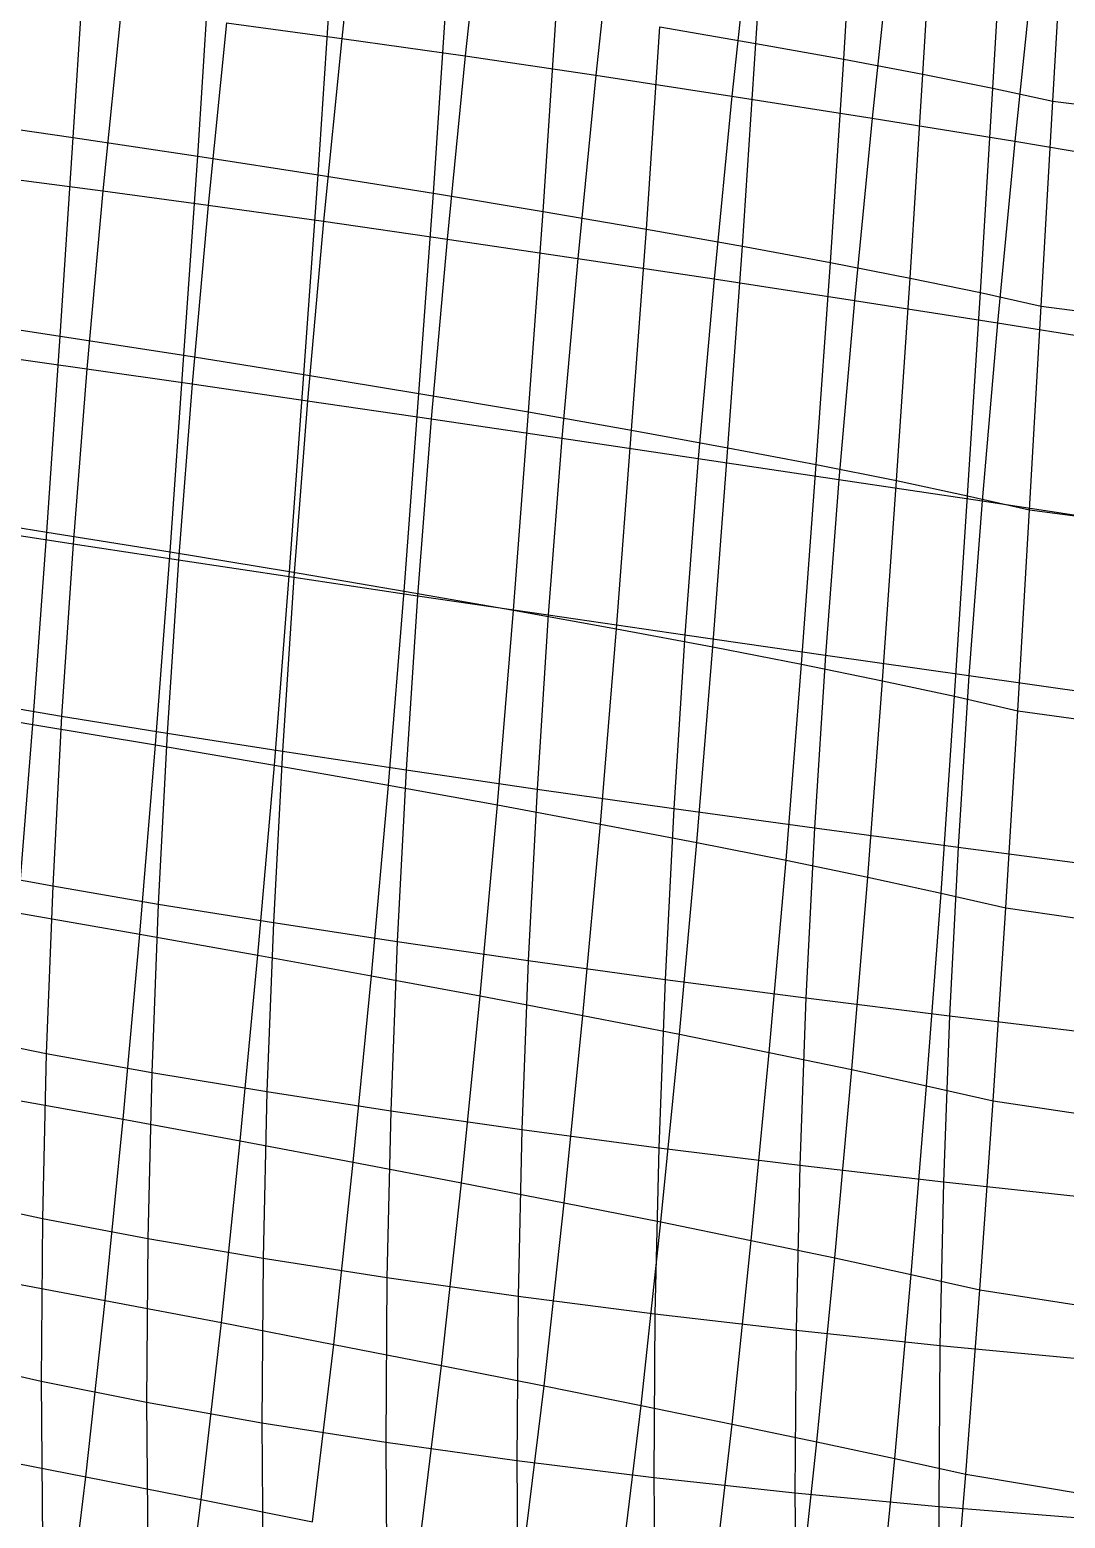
# Model space of a CAD drawing. Extents: x -429 to 429, y -1 to 209.
# Drawn here: x -301.71 to -287.11, y 60.62 to 81.6 of the extents above; entities that cross this region are included whole.
import ezdxf

# ---------------------------------------------------------------- set-up
doc = ezdxf.new("R2010")
doc.units = 0

msp = doc.modelspace()

# ---------------------------------------------------------------- linework, layer by layer
at = {"layer": 'default', "color": 3, "linetype": 'CONTINUOUS'}
for p, q in [((-291.469, 81.407, 103.868), (-291.288, 84.259, 103.906)), ((-290.23, 81.184, 102.514), (-290.051, 84.044, 102.55)), ((-289.113, 80.973, 101.06), (-288.938, 83.841, 101.092)), ((-288.128, 80.775, 99.515), (-287.956, 83.651, 99.544)), ((-287.28, 80.592, 97.891), (-287.114, 83.475, 97.916)), ((-287.28, 80.592, 97.891), (-287.114, 83.475, 97.916)), ((-301.093, 80.079, 109.341), (-300.915, 82.891, 109.378)), ((-299.338, 79.816, 108.764), (-299.157, 82.635, 108.806)), ((-297.641, 79.553, 108.042), (-297.456, 82.38, 108.088)), ((-296.013, 79.294, 107.181), (-295.826, 82.128, 107.229)), ((-294.465, 79.039, 106.185), (-294.277, 81.88, 106.234)), ((-293.01, 78.79, 105.064), (-292.821, 81.639, 105.111)), ((-292.821, 81.639, 105.111), (-291.469, 81.407, 103.868)), ((-291.656, 78.55, 103.824), (-291.469, 81.407, 103.868)), ((-291.469, 81.407, 103.868), (-290.23, 81.184, 102.514)), ((-290.415, 78.319, 102.474), (-290.23, 81.184, 102.514)), ((-290.23, 81.184, 102.514), (-289.113, 80.973, 101.06)), ((-289.294, 78.1, 101.025), (-289.113, 80.973, 101.06)), ((-289.113, 80.973, 101.06), (-288.128, 80.775, 99.515)), ((-288.301, 77.894, 99.485), (-288.128, 80.775, 99.515)), ((-288.128, 80.775, 99.515), (-287.28, 80.592, 97.891)), ((-287.444, 77.703, 97.867), (-287.28, 80.592, 97.891)), ((-287.444, 77.703, 97.867), (-287.28, 80.592, 97.891)), ((-287.28, 80.592, 97.891), (-285.397, 80.359, 97.704)), ((-302.892, 80.341, 109.77), (-301.093, 80.079, 109.341)), ((-301.279, 77.282, 109.287), (-301.093, 80.079, 109.341)), ((-301.093, 80.079, 109.341), (-299.338, 79.816, 108.764)), ((-299.531, 77.011, 108.698), (-299.338, 79.816, 108.764)), ((-299.338, 79.816, 108.764), (-297.641, 79.553, 108.042)), ((-297.841, 76.741, 107.969), (-297.641, 79.553, 108.042)), ((-297.641, 79.553, 108.042), (-296.013, 79.294, 107.181)), ((-296.218, 76.474, 107.104), (-296.013, 79.294, 107.181)), ((-296.013, 79.294, 107.181), (-294.465, 79.039, 106.185)), ((-294.674, 76.212, 106.109), (-294.465, 79.039, 106.185)), ((-294.465, 79.039, 106.185), (-293.01, 78.79, 105.064)), ((-293.22, 75.956, 104.99), (-293.01, 78.79, 105.064)), ((-293.01, 78.79, 105.064), (-291.656, 78.55, 103.824)), ((-291.865, 75.708, 103.757), (-291.656, 78.55, 103.824)), ((-291.656, 78.55, 103.824), (-290.415, 78.319, 102.474)), ((-290.618, 75.47, 102.415), (-290.415, 78.319, 102.474)), ((-290.415, 78.319, 102.474), (-289.294, 78.1, 101.025)), ((-289.488, 75.244, 100.976), (-289.294, 78.1, 101.025)), ((-289.294, 78.1, 101.025), (-288.301, 77.894, 99.485)), ((-288.483, 75.03, 99.448), (-288.301, 77.894, 99.485)), ((-288.301, 77.894, 99.485), (-287.444, 77.703, 97.867)), ((-287.609, 74.831, 97.842), (-287.444, 77.703, 97.867)), ((-287.609, 74.831, 97.842), (-287.444, 77.703, 97.867)), ((-287.444, 77.703, 97.867), (-285.564, 77.464, 97.67)), ((-303.071, 77.552, 109.731), (-301.279, 77.282, 109.287)), ((-301.466, 74.52, 109.228), (-301.279, 77.282, 109.287)), ((-301.279, 77.282, 109.287), (-299.531, 77.011, 108.698)), ((-299.726, 74.24, 108.628), (-299.531, 77.011, 108.698)), ((-299.531, 77.011, 108.698), (-297.841, 76.741, 107.969)), ((-298.042, 73.962, 107.891), (-297.841, 76.741, 107.969)), ((-297.841, 76.741, 107.969), (-296.218, 76.474, 107.104)), ((-296.425, 73.688, 107.022), (-296.218, 76.474, 107.104)), ((-296.218, 76.474, 107.104), (-294.674, 76.212, 106.109)), ((-294.885, 73.418, 106.027), (-294.674, 76.212, 106.109)), ((-294.674, 76.212, 106.109), (-293.22, 75.956, 104.99)), ((-293.432, 73.155, 104.912), (-293.22, 75.956, 104.99)), ((-293.22, 75.956, 104.99), (-291.865, 75.708, 103.757)), ((-292.075, 72.9, 103.684), (-291.865, 75.708, 103.757)), ((-291.865, 75.708, 103.757), (-290.618, 75.47, 102.415)), ((-290.823, 72.656, 102.351), (-290.618, 75.47, 102.415)), ((-290.618, 75.47, 102.415), (-289.488, 75.244, 100.976)), ((-289.684, 72.423, 100.922), (-289.488, 75.244, 100.976)), ((-289.488, 75.244, 100.976), (-288.483, 75.03, 99.448)), ((-288.666, 72.204, 99.406), (-288.483, 75.03, 99.448)), ((-288.483, 75.03, 99.448), (-287.609, 74.831, 97.842)), ((-303.251, 74.799, 109.687), (-301.466, 74.52, 109.228)), ((-287.775, 71.999, 97.812), (-287.609, 74.831, 97.842)), ((-287.775, 71.999, 97.812), (-287.609, 74.831, 97.842)), ((-287.609, 74.831, 97.842), (-285.735, 74.585, 97.624)), ((-301.662, 71.808, 109.15), (-301.466, 74.52, 109.228)), ((-301.466, 74.52, 109.228), (-299.726, 74.24, 108.628)), ((-299.932, 71.519, 108.536), (-299.726, 74.24, 108.628)), ((-299.726, 74.24, 108.628), (-298.042, 73.962, 107.891)), ((-298.256, 71.232, 107.79), (-298.042, 73.962, 107.891)), ((-298.042, 73.962, 107.891), (-296.425, 73.688, 107.022)), ((-296.646, 70.949, 106.917), (-296.425, 73.688, 107.022)), ((-296.425, 73.688, 107.022), (-294.885, 73.418, 106.027)), ((-295.11, 70.672, 105.922), (-294.885, 73.418, 106.027)), ((-294.885, 73.418, 106.027), (-293.432, 73.155, 104.912)), ((-293.659, 70.403, 104.811), (-293.432, 73.155, 104.912)), ((-293.432, 73.155, 104.912), (-292.075, 72.9, 103.684)), ((-292.3, 70.142, 103.591), (-292.075, 72.9, 103.684)), ((-292.075, 72.9, 103.684), (-290.823, 72.656, 102.351)), ((-291.041, 69.892, 102.269), (-290.823, 72.656, 102.351)), ((-290.823, 72.656, 102.351), (-289.684, 72.423, 100.922)), ((-289.892, 69.654, 100.852), (-289.684, 72.423, 100.922)), ((-289.684, 72.423, 100.922), (-288.666, 72.204, 99.406)), ((-288.857, 69.429, 99.351), (-288.666, 72.204, 99.406)), ((-288.666, 72.204, 99.406), (-287.775, 71.999, 97.812)), ((-303.437, 72.097, 109.629), (-301.662, 71.808, 109.15)), ((-287.944, 69.22, 97.773), (-287.775, 71.999, 97.812)), ((-287.944, 69.22, 97.773), (-287.775, 71.999, 97.812)), ((-287.775, 71.999, 97.812), (-285.906, 71.743, 97.574)), ((-301.872, 69.151, 109.047), (-301.662, 71.808, 109.15)), ((-301.662, 71.808, 109.15), (-299.932, 71.519, 108.536)), ((-300.153, 68.852, 108.415), (-299.932, 71.519, 108.536)), ((-299.932, 71.519, 108.536), (-298.256, 71.232, 107.79)), ((-298.489, 68.556, 107.657), (-298.256, 71.232, 107.79)), ((-298.256, 71.232, 107.79), (-296.646, 70.949, 106.917)), ((-296.887, 68.266, 106.778), (-296.646, 70.949, 106.917)), ((-296.646, 70.949, 106.917), (-295.11, 70.672, 105.922)), ((-295.357, 67.982, 105.783), (-295.11, 70.672, 105.922)), ((-295.11, 70.672, 105.922), (-293.659, 70.403, 104.811)), ((-293.907, 67.706, 104.677), (-293.659, 70.403, 104.811)), ((-293.659, 70.403, 104.811), (-292.3, 70.142, 103.591)), ((-292.545, 67.44, 103.467), (-292.3, 70.142, 103.591)), ((-292.3, 70.142, 103.591), (-291.041, 69.892, 102.269)), ((-291.279, 67.185, 102.158), (-291.041, 69.892, 102.269)), ((-291.041, 69.892, 102.269), (-289.892, 69.654, 100.852)), ((-290.116, 66.942, 100.759), (-289.892, 69.654, 100.852)), ((-289.892, 69.654, 100.852), (-288.857, 69.429, 99.351)), ((-289.061, 66.714, 99.276), (-288.857, 69.429, 99.351)), ((-288.857, 69.429, 99.351), (-287.944, 69.22, 97.773)), ((-301.872, 69.151, 109.047), (-300.153, 68.852, 108.415)), ((-288.121, 66.5, 97.718), (-287.944, 69.22, 97.773)), ((-288.121, 66.5, 97.718), (-287.944, 69.22, 97.773)), ((-287.944, 69.22, 97.773), (-286.084, 68.954, 97.509)), ((-300.39, 66.241, 108.269), (-300.153, 68.852, 108.415)), ((-300.153, 68.852, 108.415), (-298.489, 68.556, 107.657)), ((-298.737, 65.936, 107.498), (-298.489, 68.556, 107.657)), ((-298.489, 68.556, 107.657), (-296.887, 68.266, 106.778)), ((-297.144, 65.638, 106.612), (-296.887, 68.266, 106.778)), ((-296.887, 68.266, 106.778), (-295.357, 67.982, 105.783)), ((-295.62, 65.347, 105.617), (-295.357, 67.982, 105.783)), ((-295.357, 67.982, 105.783), (-293.907, 67.706, 104.677)), ((-294.172, 65.065, 104.516), (-293.907, 67.706, 104.677)), ((-293.907, 67.706, 104.677), (-292.545, 67.44, 103.467)), ((-292.807, 64.794, 103.316), (-292.545, 67.44, 103.467)), ((-292.545, 67.44, 103.467), (-291.279, 67.185, 102.158)), ((-291.533, 64.535, 102.022), (-291.279, 67.185, 102.158)), ((-291.279, 67.185, 102.158), (-290.116, 66.942, 100.759)), ((-290.354, 64.288, 100.641), (-290.116, 66.942, 100.759)), ((-290.116, 66.942, 100.759), (-289.061, 66.714, 99.276)), ((-302.095, 66.55, 108.921), (-300.39, 66.241, 108.269)), ((-289.278, 64.056, 99.179), (-289.061, 66.714, 99.276)), ((-289.061, 66.714, 99.276), (-288.121, 66.5, 97.718)), ((-288.309, 63.839, 97.645), (-288.121, 66.5, 97.718)), ((-288.309, 63.839, 97.645), (-288.121, 66.5, 97.718)), ((-288.121, 66.5, 97.718), (-286.273, 66.222, 97.42)), ((-300.641, 63.688, 108.097), (-300.39, 66.241, 108.269)), ((-300.39, 66.241, 108.269), (-298.737, 65.936, 107.498)), ((-299.001, 63.375, 107.312), (-298.737, 65.936, 107.498)), ((-298.737, 65.936, 107.498), (-297.144, 65.638, 106.612)), ((-297.418, 63.069, 106.42), (-297.144, 65.638, 106.612)), ((-297.144, 65.638, 106.612), (-295.62, 65.347, 105.617)), ((-295.9, 62.771, 105.424), (-295.62, 65.347, 105.617)), ((-295.62, 65.347, 105.617), (-294.172, 65.065, 104.516)), ((-294.454, 62.484, 104.329), (-294.172, 65.065, 104.516)), ((-294.172, 65.065, 104.516), (-292.807, 64.794, 103.316)), ((-293.085, 62.208, 103.139), (-292.807, 64.794, 103.316)), ((-292.807, 64.794, 103.316), (-291.533, 64.535, 102.022)), ((-291.801, 61.944, 101.861), (-291.533, 64.535, 102.022)), ((-291.533, 64.535, 102.022), (-290.354, 64.288, 100.641)), ((-290.607, 61.694, 100.499), (-290.354, 64.288, 100.641)), ((-290.354, 64.288, 100.641), (-289.278, 64.056, 99.179)), ((-302.332, 64.007, 108.771), (-300.641, 63.688, 108.097)), ((-289.507, 61.458, 99.06), (-289.278, 64.056, 99.179)), ((-289.278, 64.056, 99.179), (-288.309, 63.839, 97.645)), ((-288.508, 61.239, 97.55), (-288.309, 63.839, 97.645)), ((-288.508, 61.239, 97.55), (-288.309, 63.839, 97.645)), ((-288.309, 63.839, 97.645), (-286.471, 63.549, 97.313)), ((-300.915, 61.203, 107.887), (-300.641, 63.688, 108.097)), ((-300.641, 63.688, 108.097), (-299.001, 63.375, 107.312)), ((-299.29, 60.881, 107.085), (-299.001, 63.375, 107.312)), ((-299.001, 63.375, 107.312), (-297.418, 63.069, 106.42)), ((-297.718, 60.568, 106.184), (-297.418, 63.069, 106.42)), ((-297.418, 63.069, 106.42), (-295.9, 62.771, 105.424)), ((-296.208, 60.265, 105.187), (-295.9, 62.771, 105.424)), ((-295.9, 62.771, 105.424), (-294.454, 62.484, 104.329)), ((-294.763, 59.972, 104.099), (-294.454, 62.484, 104.329)), ((-294.454, 62.484, 104.329), (-293.085, 62.208, 103.139)), ((-293.39, 59.691, 102.922), (-293.085, 62.208, 103.139)), ((-293.085, 62.208, 103.139), (-291.801, 61.944, 101.861)), ((-292.095, 59.423, 101.662), (-291.801, 61.944, 101.861)), ((-291.801, 61.944, 101.861), (-290.607, 61.694, 100.499)), ((-290.882, 59.169, 100.323), (-290.607, 61.694, 100.499)), ((-290.607, 61.694, 100.499), (-289.507, 61.458, 99.06)), ((-302.589, 61.532, 108.586), (-300.915, 61.203, 107.887)), ((-289.755, 58.93, 98.911), (-289.507, 61.458, 99.06)), ((-289.507, 61.458, 99.06), (-288.508, 61.239, 97.55)), ((-301.205, 58.792, 107.652), (-300.915, 61.203, 107.887)), ((-300.915, 61.203, 107.887), (-299.29, 60.881, 107.085)), ((-288.72, 58.706, 97.431), (-288.508, 61.239, 97.55)), ((-288.72, 58.706, 97.431), (-288.508, 61.239, 97.55)), ((-288.508, 61.239, 97.55), (-286.684, 60.936, 97.18)), ((-299.594, 58.462, 106.834), (-299.29, 60.881, 107.085)), ((-299.29, 60.881, 107.085), (-297.718, 60.568, 106.184))]:
    msp.add_line(p, q, dxfattribs=at)
at = {"layer": 'default', "color": 5, "linetype": 'CONTINUOUS'}
for p, q in [((-297.021, 84.102, 63.203), (-297.307, 81.477, 62.965)), ((-295.28, 83.86, 62.123), (-295.566, 81.23, 61.884)), ((-293.441, 83.59, 61.236), (-293.725, 80.958, 60.996)), ((-291.524, 83.296, 60.552), (-291.806, 80.665, 60.311)), ((-289.55, 82.979, 60.077), (-289.829, 80.353, 59.836)), ((-287.542, 82.645, 59.818), (-287.817, 80.027, 59.577)), ((-300.416, 81.886, 65.655), (-300.674, 79.331, 65.461)), ((-298.93, 81.696, 64.227), (-299.188, 79.129, 64.03)), ((-298.93, 81.696, 64.227), (-297.307, 81.477, 62.965)), ((-297.307, 81.477, 62.965), (-297.564, 78.901, 62.767)), ((-297.307, 81.477, 62.965), (-295.566, 81.23, 61.884)), ((-295.566, 81.23, 61.884), (-295.822, 78.65, 61.685)), ((-295.566, 81.23, 61.884), (-293.725, 80.958, 60.996)), ((-293.725, 80.958, 60.996), (-293.98, 78.377, 60.797)), ((-293.725, 80.958, 60.996), (-291.806, 80.665, 60.311)), ((-291.806, 80.665, 60.311), (-292.058, 78.087, 60.111)), ((-291.806, 80.665, 60.311), (-289.829, 80.353, 59.836)), ((-289.829, 80.353, 59.836), (-290.079, 77.782, 59.636)), ((-289.829, 80.353, 59.836), (-287.817, 80.027, 59.577)), ((-287.817, 80.027, 59.577), (-288.064, 77.467, 59.378)), ((-287.817, 80.027, 59.577), (-285.792, 79.689, 59.537)), ((-302.007, 79.504, 67.042), (-300.674, 79.331, 65.461)), ((-300.674, 79.331, 65.461), (-300.901, 76.821, 65.309)), ((-300.674, 79.331, 65.461), (-299.188, 79.129, 64.03)), ((-299.188, 79.129, 64.03), (-299.415, 76.607, 63.877)), ((-299.188, 79.129, 64.03), (-297.564, 78.901, 62.767)), ((-297.564, 78.901, 62.767), (-297.791, 76.371, 62.613)), ((-297.564, 78.901, 62.767), (-295.822, 78.65, 61.685)), ((-295.822, 78.65, 61.685), (-296.047, 76.115, 61.53)), ((-295.822, 78.65, 61.685), (-293.98, 78.377, 60.797)), ((-293.98, 78.377, 60.797), (-294.203, 75.843, 60.641)), ((-293.98, 78.377, 60.797), (-292.058, 78.087, 60.111)), ((-292.058, 78.087, 60.111), (-292.28, 75.558, 59.955)), ((-292.058, 78.087, 60.111), (-290.079, 77.782, 59.636)), ((-290.079, 77.782, 59.636), (-290.298, 75.261, 59.48)), ((-290.079, 77.782, 59.636), (-288.064, 77.467, 59.378)), ((-288.064, 77.467, 59.378), (-288.28, 74.958, 59.222)), ((-288.064, 77.467, 59.378), (-286.036, 77.143, 59.338)), ((-302.234, 77.011, 66.892), (-300.901, 76.821, 65.309)), ((-300.901, 76.821, 65.309), (-301.095, 74.353, 65.202)), ((-300.901, 76.821, 65.309), (-299.415, 76.607, 63.877)), ((-299.415, 76.607, 63.877), (-299.609, 74.126, 63.77)), ((-299.415, 76.607, 63.877), (-297.791, 76.371, 62.613)), ((-297.791, 76.371, 62.613), (-297.984, 73.881, 62.504)), ((-297.791, 76.371, 62.613), (-296.047, 76.115, 61.53)), ((-296.047, 76.115, 61.53), (-296.24, 73.622, 61.421)), ((-296.047, 76.115, 61.53), (-294.203, 75.843, 60.641)), ((-294.203, 75.843, 60.641), (-294.395, 73.351, 60.531)), ((-294.203, 75.843, 60.641), (-292.28, 75.558, 59.955)), ((-292.28, 75.558, 59.955), (-292.47, 73.071, 59.845)), ((-292.28, 75.558, 59.955), (-290.298, 75.261, 59.48)), ((-290.298, 75.261, 59.48), (-290.486, 72.785, 59.371)), ((-290.298, 75.261, 59.48), (-288.28, 74.958, 59.222)), ((-288.28, 74.958, 59.222), (-288.465, 72.497, 59.112)), ((-288.28, 74.958, 59.222), (-286.249, 74.652, 59.183)), ((-302.427, 74.561, 66.787), (-301.095, 74.353, 65.202)), ((-301.095, 74.353, 65.202), (-301.256, 71.924, 65.143)), ((-301.095, 74.353, 65.202), (-299.609, 74.126, 63.77)), ((-299.609, 74.126, 63.77), (-299.769, 71.683, 63.71)), ((-299.609, 74.126, 63.77), (-297.984, 73.881, 62.504)), ((-297.984, 73.881, 62.504), (-298.144, 71.43, 62.444)), ((-297.984, 73.881, 62.504), (-296.24, 73.622, 61.421)), ((-296.24, 73.622, 61.421), (-296.399, 71.167, 61.36)), ((-296.24, 73.622, 61.421), (-294.395, 73.351, 60.531)), ((-294.395, 73.351, 60.531), (-294.553, 70.897, 60.47)), ((-294.395, 73.351, 60.531), (-292.47, 73.071, 59.845)), ((-292.47, 73.071, 59.845), (-292.626, 70.624, 59.784)), ((-292.47, 73.071, 59.845), (-290.486, 72.785, 59.371)), ((-290.486, 72.785, 59.371), (-290.64, 70.349, 59.309)), ((-290.486, 72.785, 59.371), (-288.465, 72.497, 59.112)), ((-288.465, 72.497, 59.112), (-288.617, 70.078, 59.051)), ((-288.465, 72.497, 59.112), (-286.43, 72.209, 59.074)), ((-302.588, 72.149, 66.729), (-301.256, 71.924, 65.143)), ((-301.256, 71.924, 65.143), (-301.382, 69.53, 65.132)), ((-301.256, 71.924, 65.143), (-299.769, 71.683, 63.71)), ((-299.769, 71.683, 63.71), (-299.895, 69.276, 63.699)), ((-299.769, 71.683, 63.71), (-298.144, 71.43, 62.444)), ((-298.144, 71.43, 62.444), (-298.27, 69.014, 62.433)), ((-298.144, 71.43, 62.444), (-296.399, 71.167, 61.36)), ((-296.399, 71.167, 61.36), (-296.524, 68.748, 61.349)), ((-296.399, 71.167, 61.36), (-294.553, 70.897, 60.47)), ((-294.553, 70.897, 60.47), (-294.677, 68.48, 60.459)), ((-294.553, 70.897, 60.47), (-292.626, 70.624, 59.784)), ((-292.626, 70.624, 59.784), (-292.749, 68.214, 59.772)), ((-292.626, 70.624, 59.784), (-290.64, 70.349, 59.309)), ((-290.64, 70.349, 59.309), (-290.762, 67.953, 59.297)), ((-290.64, 70.349, 59.309), (-288.617, 70.078, 59.051)), ((-288.617, 70.078, 59.051), (-288.737, 67.699, 59.039)), ((-288.617, 70.078, 59.051), (-286.58, 69.811, 59.013)), ((-302.713, 69.775, 66.718), (-301.382, 69.53, 65.132)), ((-301.382, 69.53, 65.132), (-301.473, 67.171, 65.172)), ((-301.382, 69.53, 65.132), (-299.895, 69.276, 63.699)), ((-299.895, 69.276, 63.699), (-299.986, 66.902, 63.738)), ((-299.895, 69.276, 63.699), (-298.27, 69.014, 62.433)), ((-298.27, 69.014, 62.433), (-298.361, 66.631, 62.472)), ((-298.27, 69.014, 62.433), (-296.524, 68.748, 61.349)), ((-296.524, 68.748, 61.349), (-296.614, 66.362, 61.388)), ((-296.524, 68.748, 61.349), (-294.677, 68.48, 60.459)), ((-294.677, 68.48, 60.459), (-294.766, 66.098, 60.498)), ((-294.677, 68.48, 60.459), (-292.749, 68.214, 59.772)), ((-292.749, 68.214, 59.772), (-292.837, 65.84, 59.811)), ((-292.749, 68.214, 59.772), (-290.762, 67.953, 59.297)), ((-290.762, 67.953, 59.297), (-290.849, 65.593, 59.336)), ((-290.762, 67.953, 59.297), (-288.737, 67.699, 59.039)), ((-288.737, 67.699, 59.039), (-288.822, 65.358, 59.077)), ((-288.737, 67.699, 59.039), (-286.697, 67.455, 59)), ((-302.804, 67.435, 66.758), (-301.473, 67.171, 65.172)), ((-301.473, 67.171, 65.172), (-301.527, 64.844, 65.262)), ((-301.473, 67.171, 65.172), (-299.986, 66.902, 63.738)), ((-299.986, 66.902, 63.738), (-300.041, 64.561, 63.829)), ((-299.986, 66.902, 63.738), (-298.361, 66.631, 62.472)), ((-298.361, 66.631, 62.472), (-298.415, 64.282, 62.564)), ((-298.361, 66.631, 62.472), (-296.614, 66.362, 61.388)), ((-296.614, 66.362, 61.388), (-296.669, 64.01, 61.48)), ((-296.614, 66.362, 61.388), (-294.766, 66.098, 60.498)), ((-294.766, 66.098, 60.498), (-294.82, 63.748, 60.589)), ((-294.766, 66.098, 60.498), (-292.837, 65.84, 59.811)), ((-292.837, 65.84, 59.811), (-292.891, 63.5, 59.902)), ((-292.837, 65.84, 59.811), (-290.849, 65.593, 59.336)), ((-290.849, 65.593, 59.336), (-290.901, 63.268, 59.427)), ((-290.849, 65.593, 59.336), (-288.822, 65.358, 59.077)), ((-288.822, 65.358, 59.077), (-288.874, 63.054, 59.167)), ((-288.822, 65.358, 59.077), (-286.78, 65.139, 59.038)), ((-302.859, 65.128, 66.847), (-301.527, 64.844, 65.262)), ((-301.527, 64.844, 65.262), (-301.546, 62.55, 65.405)), ((-301.527, 64.844, 65.262), (-300.041, 64.561, 63.829)), ((-300.041, 64.561, 63.829), (-300.059, 62.252, 63.973)), ((-300.041, 64.561, 63.829), (-298.415, 64.282, 62.564)), ((-298.415, 64.282, 62.564), (-298.433, 61.964, 62.708)), ((-298.415, 64.282, 62.564), (-296.669, 64.01, 61.48)), ((-296.669, 64.01, 61.48), (-296.686, 61.69, 61.624)), ((-296.669, 64.01, 61.48), (-294.82, 63.748, 60.589)), ((-294.82, 63.748, 60.589), (-294.838, 61.432, 60.734)), ((-294.82, 63.748, 60.589), (-292.891, 63.5, 59.902)), ((-292.891, 63.5, 59.902), (-292.908, 61.194, 60.046)), ((-292.891, 63.5, 59.902), (-290.901, 63.268, 59.427)), ((-290.901, 63.268, 59.427), (-290.918, 60.977, 59.57)), ((-290.901, 63.268, 59.427), (-288.874, 63.054, 59.167)), ((-288.874, 63.054, 59.167), (-288.89, 60.785, 59.309)), ((-288.874, 63.054, 59.167), (-286.831, 62.861, 59.127)), ((-302.877, 62.855, 66.988), (-301.546, 62.55, 65.405)), ((-301.546, 62.55, 65.405), (-300.059, 62.252, 63.973)), ((-301.546, 62.55, 65.405), (-301.527, 60.29, 65.6)), ((-300.059, 62.252, 63.973), (-298.433, 61.964, 62.708)), ((-300.059, 62.252, 63.973), (-300.04, 59.977, 64.169)), ((-298.433, 61.964, 62.708), (-296.686, 61.69, 61.624)), ((-298.433, 61.964, 62.708), (-298.415, 59.68, 62.905)), ((-296.686, 61.69, 61.624), (-294.838, 61.432, 60.734)), ((-296.686, 61.69, 61.624), (-296.668, 59.404, 61.822)), ((-294.838, 61.432, 60.734), (-292.908, 61.194, 60.046)), ((-294.838, 61.432, 60.734), (-294.819, 59.15, 60.932)), ((-292.908, 61.194, 60.046), (-290.918, 60.977, 59.57)), ((-292.908, 61.194, 60.046), (-292.889, 58.922, 60.244)), ((-290.918, 60.977, 59.57), (-288.89, 60.785, 59.309)), ((-290.918, 60.977, 59.57), (-290.9, 58.722, 59.766)), ((-288.89, 60.785, 59.309), (-286.847, 60.62, 59.267)), ((-288.89, 60.785, 59.309), (-288.872, 58.553, 59.503))]:
    msp.add_line(p, q, dxfattribs=at)

doc.saveas('drawing.dxf')
